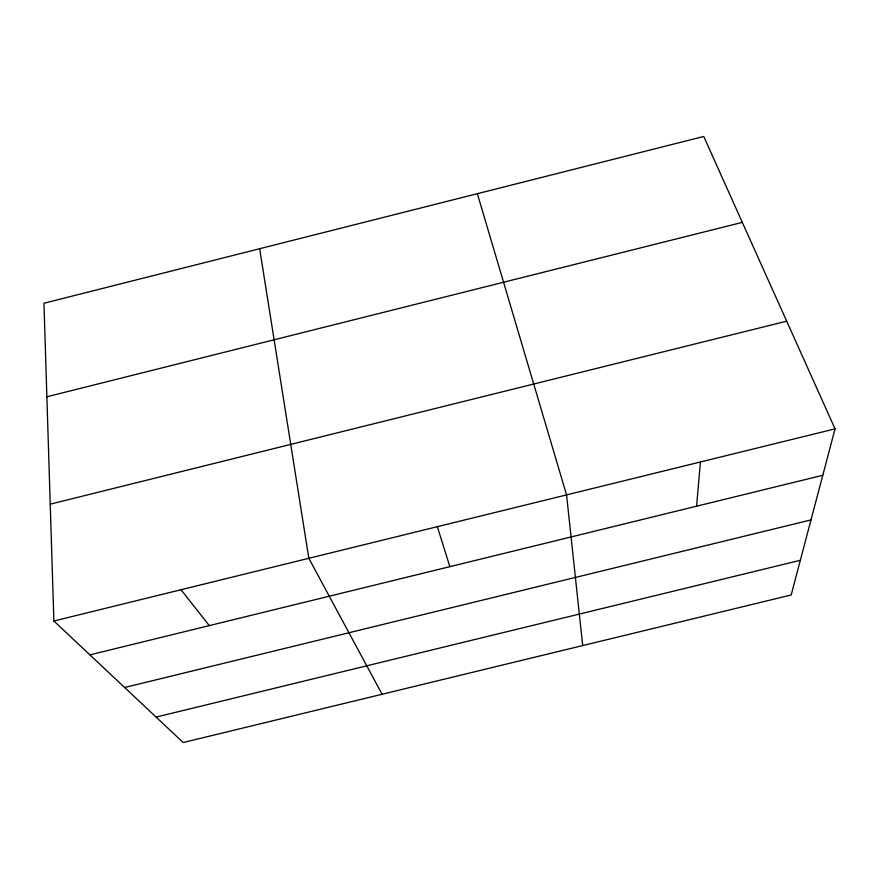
<?xml version="1.0" encoding="UTF-8"?>
<svg xmlns="http://www.w3.org/2000/svg" width="879" height="879" viewBox="0 0 879 879"><rect width="100%" height="100%" fill="white"/><g stroke="black" fill="none" stroke-linecap="round" stroke-linejoin="round"><path stroke-width="1.32" d="M696.597 506.194L700.42 461.98M835.05 428.864L791.177 594.973L183.173 742.535L53.883 621.003L43.95 303.244L703.738 136.465L835.05 428.864L53.883 621.003M46.873 396.77L742.326 222.376M50.224 504.161L786.683 321.176M89.911 654.866L822.788 475.275M124.631 687.51L810.998 519.918M156.099 717.088L800.329 560.297M181.008 589.732L209.279 625.617M382.09 694.256L308.826 558.297L259.657 248.713M437.346 526.686L449.85 566.658M477.341 193.688L566.559 494.899L582.7 645.571"/></g></svg>
